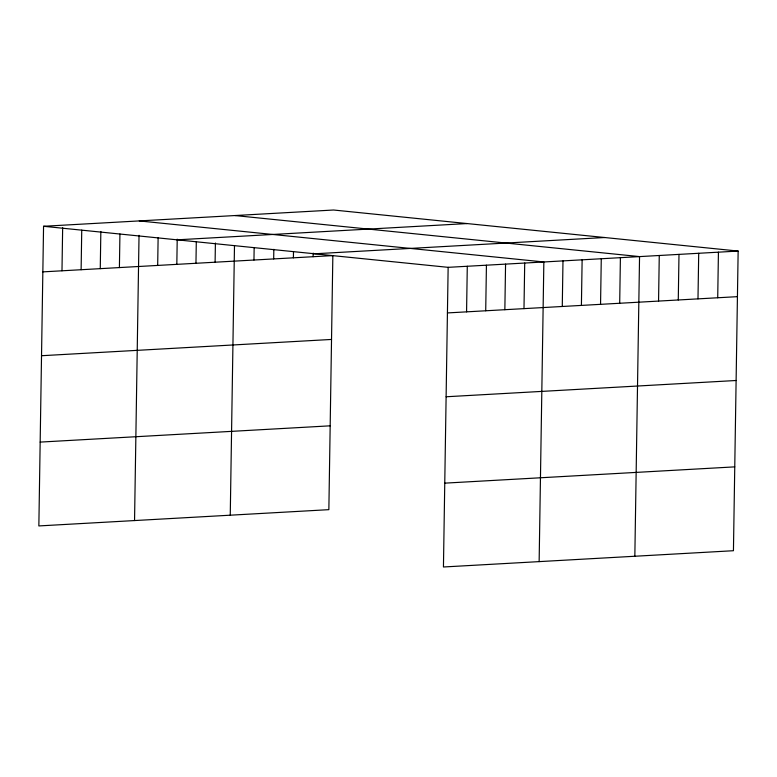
<?xml version="1.0" encoding="UTF-8"?>
<svg xmlns="http://www.w3.org/2000/svg" width="777" height="777" viewBox="0 0 777 777"><rect width="100%" height="100%" fill="white"/><g stroke="black" fill="none" stroke-linecap="round" stroke-linejoin="round"><path stroke-width="1.17" d="M43.561 226.282L448.144 267.337L443.444 566.987L733.439 550.718L738.15 251.068L333.556 210.013L43.561 226.282L38.85 525.932L328.856 509.663L332.847 255.604L42.842 271.872M61.985 270.804L62.655 227.612M81.119 269.726L81.74 230.138M100.262 268.657L100.845 231.459M119.405 267.579L119.93 233.984M134.547 520.561L139.034 235.314M157.682 265.433L158.12 237.84M176.826 264.355L177.214 239.161M195.959 263.286L196.299 241.686M215.103 262.208L215.404 243.016M230.254 515.19L234.489 245.542M253.962 260.033L254.147 248.028M273.679 258.926L273.834 249.32M293.405 257.818L293.492 251.816M313.121 256.711L313.18 253.108M466.569 311.859L467.288 266.268M485.712 310.781L486.431 265.19M504.856 309.712L505.565 264.122M523.989 308.634L524.708 263.044M539.141 561.616L543.851 261.966L139.258 220.921M562.276 306.488L562.985 260.897M581.41 305.41L582.128 259.819M600.553 304.341L601.272 258.751M619.696 303.263L620.405 257.673M634.838 556.245L639.549 256.595L234.955 215.55M658.556 301.078L659.265 255.487M678.272 299.971L678.991 254.38M697.989 298.863L698.708 253.283M717.715 297.766L718.434 252.175M177.069 239.831L467.074 223.562M314.636 253.788L604.632 237.519M448.144 267.337L738.15 251.068M447.435 312.927L737.431 296.659M41.521 355.72L331.526 339.442M446.115 396.765L736.12 380.497M40.171 442.094L330.167 425.825M444.755 483.148L734.76 466.87"/></g></svg>
